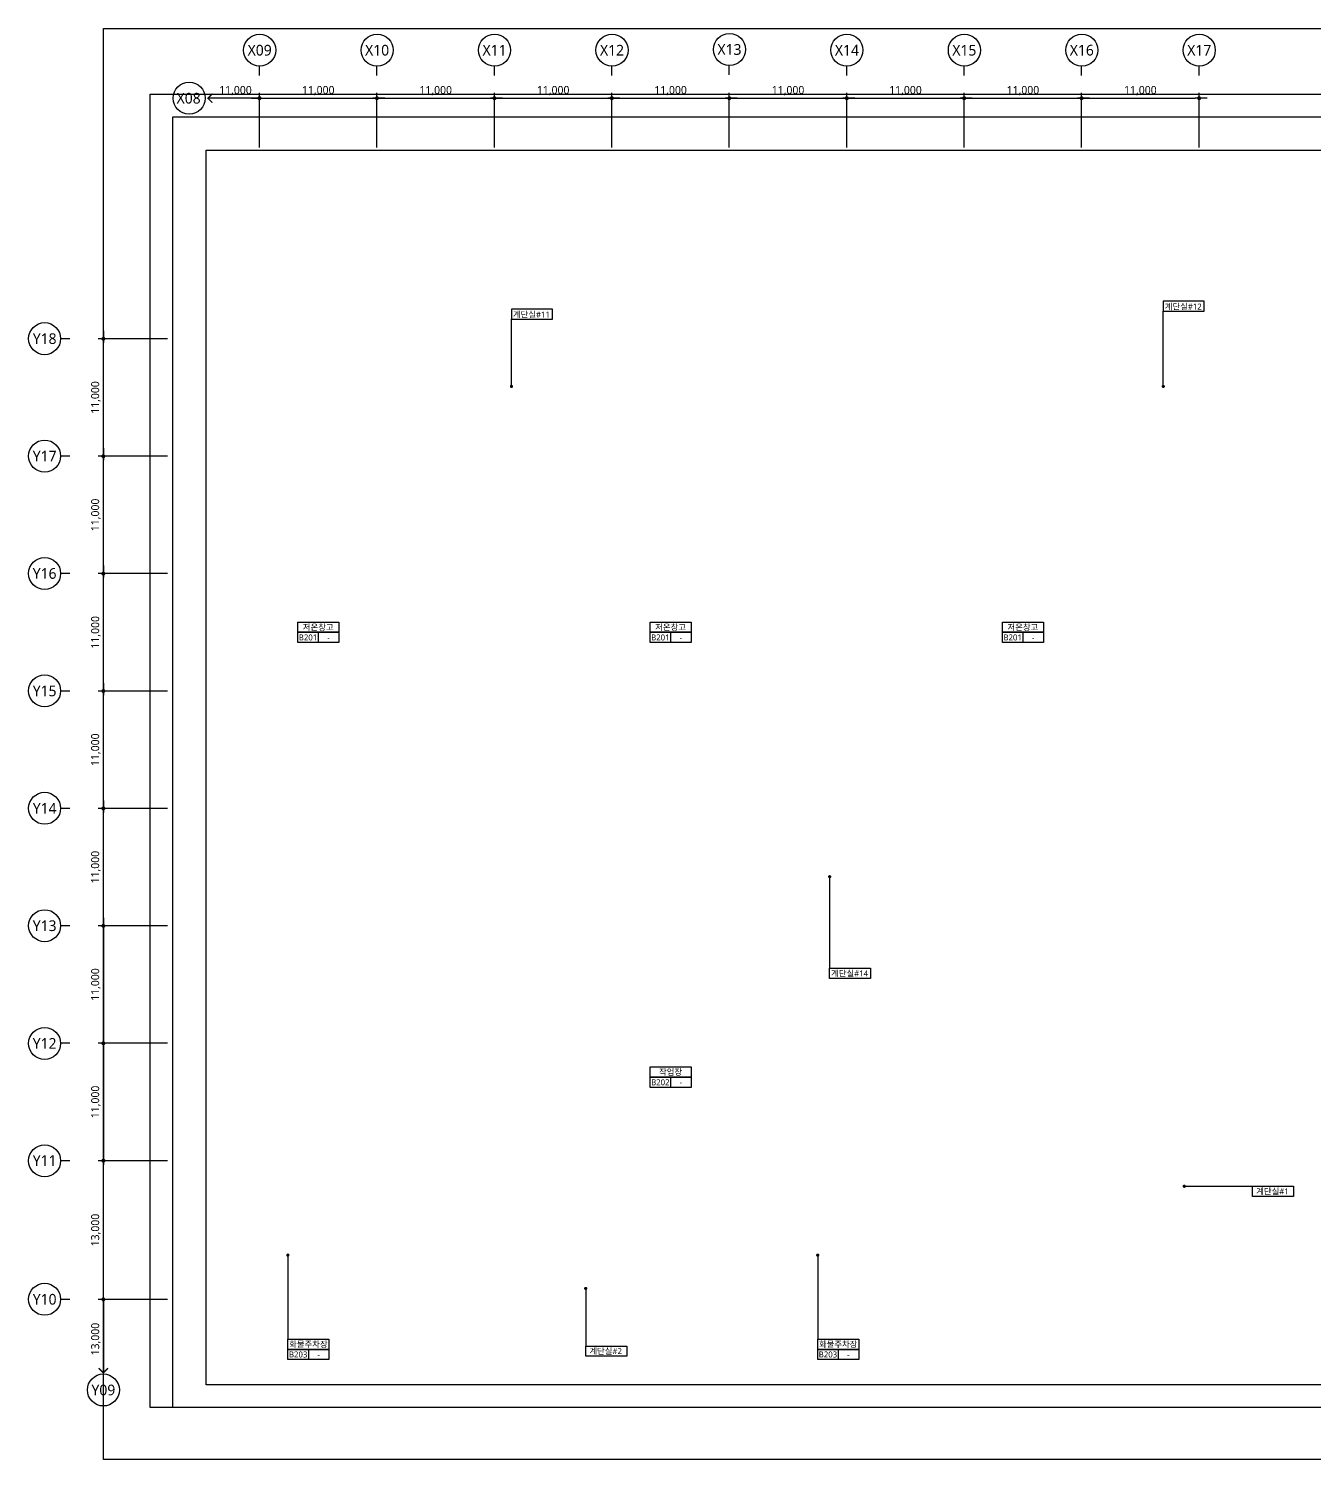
# Model space of a CAD drawing. Header units: millimetres. Extents: x 717452 to 1115512, y -611281 to 2012373.
# Drawn here: x 920452 to 1040875, y -200675 to -66627 of the extents above; entities that cross this region are included whole.
import ezdxf
from ezdxf.enums import TextEntityAlignment as Align

# ---------------------------------------------------------------- set-up
doc = ezdxf.new("R2010")
doc.units = ezdxf.units.MM
doc.header["$PDSIZE"] = -10
doc.layers.get('0').update_dxf_attribs({"linetype": 'CONTINUOUS'})
doc.layers.get('DEFPOINTS').update_dxf_attribs({"color": 146, "linetype": 'CONTINUOUS'})
for name, color, linetype, lineweight in [('A-AXIS-BUBL', 7, 'CONTINUOUS', 25), ('A-DIMS', 7, 'CONTINUOUS', 25), ('A-MKXS-LEAD', 7, 'CONTINUOUS', 25), ('A-MKXX-NAME', 3, 'CONTINUOUS', 25), ('A-MKXX-SYMB', 7, 'CONTINUOUS', 25), ('A-XXXX-SYMB', 7, 'CONTINUOUS', 25), ('A-XXXX-TXT2', 3, 'CONTINUOUS', 25)]:
    doc.layers.add(name, color=color, linetype=linetype, lineweight=lineweight)
doc.styles.add('HY울릉도L', font='H2GTRE.TTF')
doc.styles.add('맑은고딕', font='malgun.ttf')
doc.dimstyles.new('CDIM', dxfattribs={"dimtxt": 3, "dimasz": 1.5, "dimexe": 2, "dimexo": 1, "dimgap": 1, "dimtad": 1, "dimdec": 0, "dimrnd": 0.5, "dimzin": 0, "dimdsep": 32, "dimlunit": 6, "dimtxsty": 'HY울릉도L', "dimblk1": '_CIDOT', "dimblk2": '_CIDOT', "dimsah": 1, "dimcen": 5.5, "dimclrd": 2, "dimclre": 2, "dimclrt": 7, "dimadec": 0, "dimazin": 0, "dimtfac": 1, "dimtdec": 0, "dimtix": 1, "dimtmove": 2, "dimatfit": 1, "dimldrblk": '_CIDOT', "dimfxl": 1, "dimtolj": 1, "dimtzin": 0, "dimlwd": -1, "dimarcsym": 0})

# ---------------------------------------------------------------- blocks, each defined once
blk = doc.blocks.new('_CIDOT')
at = {"color": 0, "linetype": 'ByBlock'}
blk.add_line((2, 0), (-1, 0), dxfattribs=at)
at = {"color": 0, "linetype": 'ByBlock', "const_width": 0.5}
blk.add_lwpolyline([(-0.25, 0, 1), (0.25, 0, 1)], format="xyb", close=True, dxfattribs=at)
blk = doc.blocks.new('*D141')
at = {"layer": 'A-DIMS', "lineweight": -2, "transparency": 16777216}
for p, q in [((933452, -24188), (926952, -24188)), ((933452, -37188), (926952, -37188))]:
    blk.add_line(p, q, dxfattribs=at)
at = {"layer": 'A-DIMS', "transparency": 16777216}
blk.add_line((927452, -36813), (927452, -24563), dxfattribs=at)
at = {"layer": 'DEFPOINTS', "color": 0, "transparency": 16777216}
for p in [(927452, -24188), (933702, -24188), (933702, -37188)]:
    blk.add_point(p, dxfattribs=at)
at = {"layer": 'A-DIMS', "transparency": 16777216, "xscale": 375, "yscale": 375, "zscale": 375}
for p, rotation in [((927452, -24188), 90), ((927452, -37188), 270)]:
    blk.add_blockref('_CIDOT', p, dxfattribs=dict(at, rotation=rotation))
at = {"layer": 'A-DIMS', "color": 3, "transparency": 16777216, "insert": (926750, -30688), "char_height": 750, "attachment_point": 5, "rotation": 90, "style": '맑은고딕'}
blk.add_mtext('\\A1;13,000', dxfattribs=at)
blk = doc.blocks.new('*D142')
at = {"layer": 'A-DIMS', "lineweight": -2, "transparency": 16777216}
for p, q in [((933452, 30812), (926952, 30812)), ((933452, 19812), (926952, 19812))]:
    blk.add_line(p, q, dxfattribs=at)
at = {"layer": 'A-DIMS', "transparency": 16777216}
blk.add_line((927452, 20187), (927452, 30437), dxfattribs=at)
at = {"layer": 'DEFPOINTS', "color": 0, "transparency": 16777216}
for p in [(927452, 30812), (933702, 30812), (933702, 19812)]:
    blk.add_point(p, dxfattribs=at)
at = {"layer": 'A-DIMS', "transparency": 16777216, "xscale": 375, "yscale": 375, "zscale": 375}
for p, rotation in [((927452, 30812), 90), ((927452, 19812), 270)]:
    blk.add_blockref('_CIDOT', p, dxfattribs=dict(at, rotation=rotation))
at = {"layer": 'A-DIMS', "color": 3, "transparency": 16777216, "insert": (926750, 25312), "char_height": 750, "attachment_point": 5, "rotation": 90, "style": '맑은고딕'}
blk.add_mtext('\\A1;11,000', dxfattribs=at)
blk = doc.blocks.new('*D143')
at = {"layer": 'A-DIMS', "lineweight": -2, "transparency": 16777216}
for p, q in [((933452, 19812), (926952, 19812)), ((933452, 8812), (926952, 8812))]:
    blk.add_line(p, q, dxfattribs=at)
at = {"layer": 'A-DIMS', "transparency": 16777216}
blk.add_line((927452, 9187), (927452, 19437), dxfattribs=at)
at = {"layer": 'DEFPOINTS', "color": 0, "transparency": 16777216}
for p in [(927452, 19812), (933702, 19812), (933702, 8812)]:
    blk.add_point(p, dxfattribs=at)
at = {"layer": 'A-DIMS', "transparency": 16777216, "xscale": 375, "yscale": 375, "zscale": 375}
for p, rotation in [((927452, 19812), 90), ((927452, 8812), 270)]:
    blk.add_blockref('_CIDOT', p, dxfattribs=dict(at, rotation=rotation))
at = {"layer": 'A-DIMS', "color": 3, "transparency": 16777216, "insert": (926750, 14312), "char_height": 750, "attachment_point": 5, "rotation": 90, "style": '맑은고딕'}
blk.add_mtext('\\A1;11,000', dxfattribs=at)
blk = doc.blocks.new('*D144')
at = {"layer": 'A-DIMS', "lineweight": -2, "transparency": 16777216}
for p, q in [((933452, 8812), (926952, 8812)), ((933452, -2188), (926952, -2188))]:
    blk.add_line(p, q, dxfattribs=at)
at = {"layer": 'A-DIMS', "transparency": 16777216}
blk.add_line((927452, -1813), (927452, 8437), dxfattribs=at)
at = {"layer": 'DEFPOINTS', "color": 0, "transparency": 16777216}
for p in [(927452, 8812), (933702, 8812), (933702, -2188)]:
    blk.add_point(p, dxfattribs=at)
at = {"layer": 'A-DIMS', "transparency": 16777216, "xscale": 375, "yscale": 375, "zscale": 375}
for p, rotation in [((927452, 8812), 90), ((927452, -2188), 270)]:
    blk.add_blockref('_CIDOT', p, dxfattribs=dict(at, rotation=rotation))
at = {"layer": 'A-DIMS', "color": 3, "transparency": 16777216, "insert": (926750, 3312), "char_height": 750, "attachment_point": 5, "rotation": 90, "style": '맑은고딕'}
blk.add_mtext('\\A1;11,000', dxfattribs=at)
blk = doc.blocks.new('*D145')
at = {"layer": 'A-DIMS', "lineweight": -2, "transparency": 16777216}
for p, q in [((933452, -13188), (926952, -13188)), ((933452, -24188), (926952, -24188))]:
    blk.add_line(p, q, dxfattribs=at)
at = {"layer": 'A-DIMS', "transparency": 16777216}
blk.add_line((927452, -13563), (927452, -23813), dxfattribs=at)
at = {"layer": 'DEFPOINTS', "color": 0, "transparency": 16777216}
for p in [(933702, -13188), (927452, -24188), (933702, -24188)]:
    blk.add_point(p, dxfattribs=at)
at = {"layer": 'A-DIMS', "transparency": 16777216, "xscale": 375, "yscale": 375, "zscale": 375}
for p, rotation in [((927452, -13188), 90), ((927452, -24188), 270)]:
    blk.add_blockref('_CIDOT', p, dxfattribs=dict(at, rotation=rotation))
at = {"layer": 'A-DIMS', "color": 3, "transparency": 16777216, "insert": (926750, -18688), "char_height": 750, "attachment_point": 5, "rotation": 90, "style": '맑은고딕'}
blk.add_mtext('\\A1;11,000', dxfattribs=at)
blk = doc.blocks.new('*D146')
at = {"layer": 'A-DIMS', "lineweight": -2, "transparency": 16777216}
for p, q in [((933452, -2188), (926952, -2188)), ((933452, -13188), (926952, -13188))]:
    blk.add_line(p, q, dxfattribs=at)
at = {"layer": 'A-DIMS', "transparency": 16777216}
blk.add_line((927452, -2563), (927452, -12813), dxfattribs=at)
at = {"layer": 'DEFPOINTS', "color": 0, "transparency": 16777216}
for p in [(933702, -2188), (927452, -13188), (933702, -13188)]:
    blk.add_point(p, dxfattribs=at)
at = {"layer": 'A-DIMS', "transparency": 16777216, "xscale": 375, "yscale": 375, "zscale": 375}
for p, rotation in [((927452, -2188), 90), ((927452, -13188), 270)]:
    blk.add_blockref('_CIDOT', p, dxfattribs=dict(at, rotation=rotation))
at = {"layer": 'A-DIMS', "color": 3, "transparency": 16777216, "insert": (926750, -7688), "char_height": 750, "attachment_point": 5, "rotation": 90, "style": '맑은고딕'}
blk.add_mtext('\\A1;11,000', dxfattribs=at)
blk = doc.blocks.new('*D139')
at = {"layer": 'A-DIMS', "lineweight": -2, "transparency": 16777216}
for p, q in [((933452, 41812), (926952, 41812)), ((933452, 30812), (926952, 30812))]:
    blk.add_line(p, q, dxfattribs=at)
at = {"layer": 'A-DIMS', "transparency": 16777216}
blk.add_line((927452, 31187), (927452, 41437), dxfattribs=at)
at = {"layer": 'DEFPOINTS', "color": 0, "transparency": 16777216}
for p in [(927452, 41812), (933702, 41812), (933702, 30812)]:
    blk.add_point(p, dxfattribs=at)
at = {"layer": 'A-DIMS', "transparency": 16777216, "xscale": 375, "yscale": 375, "zscale": 375}
for p, rotation in [((927452, 41812), 90), ((927452, 30812), 270)]:
    blk.add_blockref('_CIDOT', p, dxfattribs=dict(at, rotation=rotation))
at = {"layer": 'A-DIMS', "color": 3, "transparency": 16777216, "insert": (926750, 36312), "char_height": 750, "attachment_point": 5, "rotation": 90, "style": '맑은고딕'}
blk.add_mtext('\\A1;11,000', dxfattribs=at)
blk = doc.blocks.new('*D140')
at = {"layer": 'A-DIMS', "lineweight": -2, "transparency": 16777216}
for p, q in [((933452, 52812), (926952, 52812)), ((933452, 41812), (926952, 41812))]:
    blk.add_line(p, q, dxfattribs=at)
at = {"layer": 'A-DIMS', "transparency": 16777216}
blk.add_line((927452, 42187), (927452, 52437), dxfattribs=at)
at = {"layer": 'DEFPOINTS', "color": 0, "transparency": 16777216}
for p in [(927452, 52812), (933702, 52812), (933702, 41812)]:
    blk.add_point(p, dxfattribs=at)
at = {"layer": 'A-DIMS', "transparency": 16777216, "xscale": 375, "yscale": 375, "zscale": 375}
for p, rotation in [((927452, 52812), 90), ((927452, 41812), 270)]:
    blk.add_blockref('_CIDOT', p, dxfattribs=dict(at, rotation=rotation))
at = {"layer": 'A-DIMS', "color": 3, "transparency": 16777216, "insert": (926750, 47312), "char_height": 750, "attachment_point": 5, "rotation": 90, "style": '맑은고딕'}
blk.add_mtext('\\A1;11,000', dxfattribs=at)
blk = doc.blocks.new('*D159')
at = {"layer": 'A-DIMS', "lineweight": -2, "transparency": 16777216}
for p, q in [((1019077, 70737), (1019077, 75853)), ((1030077, 70737), (1030077, 75853))]:
    blk.add_line(p, q, dxfattribs=at)
at = {"layer": 'A-DIMS', "transparency": 16777216}
blk.add_line((1019452, 75353), (1029702, 75353), dxfattribs=at)
at = {"layer": 'DEFPOINTS', "color": 0, "transparency": 16777216}
for p in [(1030077, 75353), (1019077, 70487), (1030077, 70487)]:
    blk.add_point(p, dxfattribs=at)
at = {"layer": 'A-DIMS', "transparency": 16777216, "xscale": 375, "yscale": 375, "zscale": 375, "rotation": 180}
blk.add_blockref('_CIDOT', (1019077, 75353), dxfattribs=at)
at = {"layer": 'A-DIMS', "transparency": 16777216, "xscale": 375, "yscale": 375, "zscale": 375}
blk.add_blockref('_CIDOT', (1030077, 75353), dxfattribs=at)
at = {"layer": 'A-DIMS', "color": 3, "transparency": 16777216, "insert": (1024577, 76055), "char_height": 750, "attachment_point": 5, "style": '맑은고딕'}
blk.add_mtext('\\A1;11,000', dxfattribs=at)
blk = doc.blocks.new('*D160')
at = {"layer": 'A-DIMS', "lineweight": -2, "transparency": 16777216}
for p, q in [((1008077, 70737), (1008077, 75853)), ((1019077, 70737), (1019077, 75853))]:
    blk.add_line(p, q, dxfattribs=at)
at = {"layer": 'A-DIMS', "transparency": 16777216}
blk.add_line((1008452, 75353), (1018702, 75353), dxfattribs=at)
at = {"layer": 'DEFPOINTS', "color": 0, "transparency": 16777216}
for p in [(1019077, 75353), (1008077, 70487), (1019077, 70487)]:
    blk.add_point(p, dxfattribs=at)
at = {"layer": 'A-DIMS', "transparency": 16777216, "xscale": 375, "yscale": 375, "zscale": 375, "rotation": 180}
blk.add_blockref('_CIDOT', (1008077, 75353), dxfattribs=at)
at = {"layer": 'A-DIMS', "transparency": 16777216, "xscale": 375, "yscale": 375, "zscale": 375}
blk.add_blockref('_CIDOT', (1019077, 75353), dxfattribs=at)
at = {"layer": 'A-DIMS', "color": 3, "transparency": 16777216, "insert": (1013577, 76055), "char_height": 750, "attachment_point": 5, "style": '맑은고딕'}
blk.add_mtext('\\A1;11,000', dxfattribs=at)
blk = doc.blocks.new('*D161')
at = {"layer": 'A-DIMS', "lineweight": -2, "transparency": 16777216}
for p, q in [((997077, 70737), (997077, 75853)), ((1008077, 70737), (1008077, 75853))]:
    blk.add_line(p, q, dxfattribs=at)
at = {"layer": 'A-DIMS', "transparency": 16777216}
blk.add_line((997452, 75353), (1007702, 75353), dxfattribs=at)
at = {"layer": 'DEFPOINTS', "color": 0, "transparency": 16777216}
for p in [(1008077, 75353), (997077, 70487), (1008077, 70487)]:
    blk.add_point(p, dxfattribs=at)
at = {"layer": 'A-DIMS', "transparency": 16777216, "xscale": 375, "yscale": 375, "zscale": 375, "rotation": 180}
blk.add_blockref('_CIDOT', (997077, 75353), dxfattribs=at)
at = {"layer": 'A-DIMS', "transparency": 16777216, "xscale": 375, "yscale": 375, "zscale": 375}
blk.add_blockref('_CIDOT', (1008077, 75353), dxfattribs=at)
at = {"layer": 'A-DIMS', "color": 3, "transparency": 16777216, "insert": (1002577, 76055), "char_height": 750, "attachment_point": 5, "style": '맑은고딕'}
blk.add_mtext('\\A1;11,000', dxfattribs=at)
blk = doc.blocks.new('*D162')
at = {"layer": 'A-DIMS', "lineweight": -2, "transparency": 16777216}
for p, q in [((986077, 70737), (986077, 75853)), ((997077, 70737), (997077, 75853))]:
    blk.add_line(p, q, dxfattribs=at)
at = {"layer": 'A-DIMS', "transparency": 16777216}
blk.add_line((986452, 75353), (996702, 75353), dxfattribs=at)
at = {"layer": 'DEFPOINTS', "color": 0, "transparency": 16777216}
for p in [(997077, 75353), (986077, 70487), (997077, 70487)]:
    blk.add_point(p, dxfattribs=at)
at = {"layer": 'A-DIMS', "transparency": 16777216, "xscale": 375, "yscale": 375, "zscale": 375, "rotation": 180}
blk.add_blockref('_CIDOT', (986077, 75353), dxfattribs=at)
at = {"layer": 'A-DIMS', "transparency": 16777216, "xscale": 375, "yscale": 375, "zscale": 375}
blk.add_blockref('_CIDOT', (997077, 75353), dxfattribs=at)
at = {"layer": 'A-DIMS', "color": 3, "transparency": 16777216, "insert": (991577, 76055), "char_height": 750, "attachment_point": 5, "style": '맑은고딕'}
blk.add_mtext('\\A1;11,000', dxfattribs=at)
blk = doc.blocks.new('*D155')
at = {"layer": 'A-DIMS', "lineweight": -2, "transparency": 16777216}
for p, q in [((975077, 70737), (975077, 75853)), ((986077, 70737), (986077, 75853))]:
    blk.add_line(p, q, dxfattribs=at)
at = {"layer": 'A-DIMS', "transparency": 16777216}
blk.add_line((975452, 75353), (985702, 75353), dxfattribs=at)
at = {"layer": 'DEFPOINTS', "color": 0, "transparency": 16777216}
for p in [(986077, 75353), (975077, 70487), (986077, 70487)]:
    blk.add_point(p, dxfattribs=at)
at = {"layer": 'A-DIMS', "transparency": 16777216, "xscale": 375, "yscale": 375, "zscale": 375, "rotation": 180}
blk.add_blockref('_CIDOT', (975077, 75353), dxfattribs=at)
at = {"layer": 'A-DIMS', "transparency": 16777216, "xscale": 375, "yscale": 375, "zscale": 375}
blk.add_blockref('_CIDOT', (986077, 75353), dxfattribs=at)
at = {"layer": 'A-DIMS', "color": 3, "transparency": 16777216, "insert": (980577, 76055), "char_height": 750, "attachment_point": 5, "style": '맑은고딕'}
blk.add_mtext('\\A1;11,000', dxfattribs=at)
blk = doc.blocks.new('*D156')
at = {"layer": 'A-DIMS', "lineweight": -2, "transparency": 16777216}
for p, q in [((964077, 70737), (964077, 75853)), ((975077, 70737), (975077, 75853))]:
    blk.add_line(p, q, dxfattribs=at)
at = {"layer": 'A-DIMS', "transparency": 16777216}
blk.add_line((964452, 75353), (974702, 75353), dxfattribs=at)
at = {"layer": 'DEFPOINTS', "color": 0, "transparency": 16777216}
for p in [(975077, 75353), (964077, 70487), (975077, 70487)]:
    blk.add_point(p, dxfattribs=at)
at = {"layer": 'A-DIMS', "transparency": 16777216, "xscale": 375, "yscale": 375, "zscale": 375, "rotation": 180}
blk.add_blockref('_CIDOT', (964077, 75353), dxfattribs=at)
at = {"layer": 'A-DIMS', "transparency": 16777216, "xscale": 375, "yscale": 375, "zscale": 375}
blk.add_blockref('_CIDOT', (975077, 75353), dxfattribs=at)
at = {"layer": 'A-DIMS', "color": 3, "transparency": 16777216, "insert": (969577, 76055), "char_height": 750, "attachment_point": 5, "style": '맑은고딕'}
blk.add_mtext('\\A1;11,000', dxfattribs=at)
blk = doc.blocks.new('*D157')
at = {"layer": 'A-DIMS', "lineweight": -2, "transparency": 16777216}
for p, q in [((953077, 70737), (953077, 75853)), ((964077, 70737), (964077, 75853))]:
    blk.add_line(p, q, dxfattribs=at)
at = {"layer": 'A-DIMS', "transparency": 16777216}
blk.add_line((953452, 75353), (963702, 75353), dxfattribs=at)
at = {"layer": 'DEFPOINTS', "color": 0, "transparency": 16777216}
for p in [(964077, 75353), (953077, 70487), (964077, 70487)]:
    blk.add_point(p, dxfattribs=at)
at = {"layer": 'A-DIMS', "transparency": 16777216, "xscale": 375, "yscale": 375, "zscale": 375, "rotation": 180}
blk.add_blockref('_CIDOT', (953077, 75353), dxfattribs=at)
at = {"layer": 'A-DIMS', "transparency": 16777216, "xscale": 375, "yscale": 375, "zscale": 375}
blk.add_blockref('_CIDOT', (964077, 75353), dxfattribs=at)
at = {"layer": 'A-DIMS', "color": 3, "transparency": 16777216, "insert": (958577, 76055), "char_height": 750, "attachment_point": 5, "style": '맑은고딕'}
blk.add_mtext('\\A1;11,000', dxfattribs=at)
blk = doc.blocks.new('*D158')
at = {"layer": 'A-DIMS', "lineweight": -2, "transparency": 16777216}
for p, q in [((942077, 70737), (942077, 75853)), ((953077, 70737), (953077, 75853))]:
    blk.add_line(p, q, dxfattribs=at)
at = {"layer": 'A-DIMS', "transparency": 16777216}
blk.add_line((942452, 75353), (952702, 75353), dxfattribs=at)
at = {"layer": 'DEFPOINTS', "color": 0, "transparency": 16777216}
for p in [(953077, 75353), (942077, 70487), (953077, 70487)]:
    blk.add_point(p, dxfattribs=at)
at = {"layer": 'A-DIMS', "transparency": 16777216, "xscale": 375, "yscale": 375, "zscale": 375, "rotation": 180}
blk.add_blockref('_CIDOT', (942077, 75353), dxfattribs=at)
at = {"layer": 'A-DIMS', "transparency": 16777216, "xscale": 375, "yscale": 375, "zscale": 375}
blk.add_blockref('_CIDOT', (953077, 75353), dxfattribs=at)
at = {"layer": 'A-DIMS', "color": 3, "transparency": 16777216, "insert": (947577, 76055), "char_height": 750, "attachment_point": 5, "style": '맑은고딕'}
blk.add_mtext('\\A1;11,000', dxfattribs=at)
blk = doc.blocks.new('Dim250-4')
at = {"const_width": 125}
for points in [[(27518, 135181.2), (27091.1, 134754.3), (27518, 134327.4)], [(16859.5, 15779.3), (17301.4, 15337.4), (17743.4, 15779.3)]]:
    blk.add_lwpolyline(points, dxfattribs=at)
at = {"layer": 'A-AXIS-BUBL', "ltscale": 0.2}
for p, q in [((31926.4, 136879.3), (31926.4, 137754.4)), ((42926.4, 136879.3), (42926.4, 137754.4)), ((42926.4, 136879.3), (42926.4, 137754.4)), ((53926.4, 136879.3), (53926.4, 137754.4)), ((64926.4, 136879.3), (64926.4, 137754.4)), ((75926.4, 136945.4), (75926.4, 137820.5)), ((86925.6, 136879.3), (86925.6, 137754.4)), ((97926.4, 136879.3), (97926.4, 137754.4)), ((108926.4, 136879.3), (108926.4, 137754.4)), ((119926.4, 136879.3), (119926.4, 137754.4)), ((14176.4, 112213.1), (13301.3, 112213.1)), ((14176.4, 101213.1), (13301.3, 101213.1)), ((14176.4, 90213.1), (13301.3, 90213.1)), ((14176.4, 79213.1), (13301.3, 79213.1)), ((14176.4, 68213.1), (13301.3, 68213.1)), ((14176.4, 57213.1), (13301.3, 57213.1)), ((14176.4, 46213.1), (13301.3, 46213.1)), ((14176.4, 35213.1), (13301.3, 35213.1)), ((14176.4, 22213.1), (13301.3, 22213.1))]:
    blk.add_line(p, q, dxfattribs=at)
for centre in [(31941.1, 139254.3), (42941.1, 139254.3), (42941.1, 139254.3), (53941.1, 139254.3), (64941.1, 139254.3), (75941.1, 139320.4), (86940.3, 139254.3), (97941.1, 139254.3), (108941.1, 139254.3), (119941.1, 139254.3), (11801.4, 112227.8), (11801.4, 101227.8), (11801.4, 90227.8), (11801.4, 79227.8), (11801.4, 68227.8), (11801.4, 57227.8), (11801.4, 46198.4), (11801.4, 35198.4), (11801.4, 22227.8), (17301.4, 13729.1)]:
    blk.add_circle(centre, 1500, dxfattribs=at)
at = {"layer": 'A-DIMS'}
for p, q in [((31926.4, 134754.3), (27091.1, 134754.3)), ((17301.4, 22213.1), (17301.4, 15337.4))]:
    blk.add_line(p, q, dxfattribs=at)
at = {"layer": 'A-XXXX-SYMB'}
blk.add_circle((25336.9, 134754.3), 1500, dxfattribs=at)
at = {"layer": 'A-DIMS', "color": 3, "insert": (29672.4, 135456.7), "char_height": 750, "attachment_point": 5, "style": '맑은고딕'}
blk.add_mtext('\\A1;11,000', dxfattribs=at)
at = {"layer": 'A-DIMS', "color": 3, "insert": (16601, 18496.9), "char_height": 750, "attachment_point": 5, "rotation": 90, "style": '맑은고딕'}
blk.add_mtext('\\A1;13,000', dxfattribs=at)
at = {"layer": 'A-XXXX-TXT2', "ltscale": 0.2, "style": '맑은고딕'}
for s, p in [('X09', (31941.1, 139254.3)), ('X10', (42941.1, 139254.3)), ('X11', (53941.1, 139254.3)), ('X12', (64941.1, 139254.3)), ('X13', (75941.1, 139320.4)), ('X14', (86940.3, 139254.3)), ('X15', (97941.1, 139254.3)), ('X16', (108941.1, 139254.3)), ('X17', (119941.1, 139254.3)), ('X08', (25288.7, 134754.3)), ('Y18', (11801.4, 112227.8)), ('Y17', (11801.4, 101227.8)), ('Y16', (11801.4, 90227.8)), ('Y15', (11801.4, 79227.8)), ('Y14', (11801.4, 68227.8)), ('Y13', (11801.4, 57227.8)), ('Y12', (11801.4, 46199.1)), ('Y11', (11801.4, 35227.8)), ('Y10', (11801.4, 22227.8)), ('Y09', (17301.4, 13729.7))]:
    blk.add_text(s, height=1000, dxfattribs=at).set_placement(p, align=Align.MIDDLE_CENTER)
at = {"layer": 'A-DIMS'}
for p1, p2, distance, picture, middle in [((31926.4, 129888.1), (42926.4, 129888.1), 4866.2, '*D158', (37426.4, 135456.7)), ((42926.4, 129888.1), (53926.4, 129888.1), 4866.2, '*D157', (48426.4, 135456.7)), ((53926.4, 129888.1), (64926.4, 129888.1), 4866.2, '*D156', (59426.4, 135456.7)), ((64926.4, 129888.1), (75926.4, 129888.1), 4866.2, '*D155', (70426.4, 135456.7)), ((75926.4, 129888.1), (86926.4, 129888.1), 4866.2, '*D162', (81426.4, 135456.7)), ((86926.4, 129888.1), (97926.4, 129888.1), 4866.2, '*D161', (92426.4, 135456.7)), ((97926.4, 129888.1), (108926.4, 129888.1), 4866.2, '*D160', (103426.4, 135456.7)), ((108926.4, 129888.1), (119926.4, 129888.1), 4866.2, '*D159', (114426.4, 135456.7)), ((23551.4, 101213.1), (23551.4, 112213.1), 6250, '*D140', (16599, 106713.1)), ((23551.4, 90213.1), (23551.4, 101213.1), 6250, '*D139', (16599, 95713.1)), ((23551.4, 79213.1), (23551.4, 90213.1), 6250, '*D142', (16599, 84713.1)), ((23551.4, 68213.1), (23551.4, 79213.1), 6250, '*D143', (16599, 73713.1)), ((23551.4, 57213.1), (23551.4, 68213.1), 6250, '*D144', (16599, 62713.1)), ((23551.4, 57213.1), (23551.4, 46213.1), -6250, '*D146', (16599, 51713.1)), ((23551.4, 46213.1), (23551.4, 35213.1), -6250, '*D145', (16599, 40713.1)), ((23551.4, 22213.1), (23551.4, 35213.1), 6250, '*D141', (16599, 28713.1))]:
    dim = blk.add_aligned_dim(p1=p1, p2=p2, distance=distance, dimstyle='CDIM', override={"dimscale": 250, "dimtxsty": '맑은고딕', "dimclrd": 256, "dimclre": 256, "dimclrt": 3}, dxfattribs=at)
    dim.commit()
    dim.dimension.update_dxf_attribs({"geometry": picture, "text_midpoint": middle, "insert": (-910150.9, 59401.6)})

msp = doc.modelspace()

# ---------------------------------------------------------------- linework, layer by layer
at = {"layer": 'A-MKXS-LEAD'}
for p, q in [((1026727, -100147), (1026727, -93113)), ((965677, -100147), (965677, -93856)), ((995477, -146083), (995477, -154667)), ((1028685, -175088), (1035084, -175088)), ((944736, -181535), (944736, -189406)), ((994355, -181535), (994355, -189406)), ((972627, -184659), (972627, -190055))]:
    msp.add_line(p, q, dxfattribs=at)
at = {"layer": 'A-MKXS-LEAD', "const_width": 150}
for points in [[(965752, -100147, -1), (965602, -100147, -1)], [(1026802, -100147, -1), (1026652, -100147, -1)], [(995552, -146083, 1), (995402, -146083, 1)], [(1028685, -175013, 1), (1028685, -175163, 1)], [(944736, -181460, 1), (944736, -181610, 1)], [(994355, -181460, 1), (994355, -181610, 1)], [(972702, -184659, 1), (972552, -184659, 1)]]:
    msp.add_lwpolyline(points, format="xyb", close=True, dxfattribs=at)
at = {"layer": 'A-MKXX-SYMB'}
for p, q in [((947577, -123188), (947577, -124148)), ((980577, -123188), (980577, -124148)), ((1013577, -123188), (1013577, -124148)), ((980577, -164864), (980577, -165824)), ((946656, -190366), (946656, -191326)), ((996275, -190366), (996275, -191326))]:
    msp.add_line(p, q, dxfattribs=at)
for points in [[(1030567, -92153), (1026727, -92153), (1026727, -93113), (1030567, -93113)], [(969517, -92896), (965677, -92896), (965677, -93856), (969517, -93856)], [(949497, -123188), (945657, -123188), (945657, -122228), (949497, -122228)], [(949497, -124148), (945657, -124148), (945657, -123188), (949497, -123188)], [(982497, -123188), (978657, -123188), (978657, -122228), (982497, -122228)], [(982497, -124148), (978657, -124148), (978657, -123188), (982497, -123188)], [(1015497, -123188), (1011657, -123188), (1011657, -122228), (1015497, -122228)], [(1015497, -124148), (1011657, -124148), (1011657, -123188), (1015497, -123188)], [(999317, -155627), (995477, -155627), (995477, -154667), (999317, -154667)], [(982497, -164864), (978657, -164864), (978657, -163904), (982497, -163904)], [(982497, -165824), (978657, -165824), (978657, -164864), (982497, -164864)], [(1038924, -176048), (1035084, -176048), (1035084, -175088), (1038924, -175088)], [(948576, -190366), (944736, -190366), (944736, -189406), (948576, -189406)], [(976467, -191015), (972627, -191015), (972627, -190055), (976467, -190055)], [(998195, -190366), (994355, -190366), (994355, -189406), (998195, -189406)], [(948576, -191326), (944736, -191326), (944736, -190366), (948576, -190366)], [(998195, -191326), (994355, -191326), (994355, -190366), (998195, -190366)]]:
    msp.add_lwpolyline(points, close=True, dxfattribs=at)
at = {"layer": 'DEFPOINTS'}
for points in [[(927452, -66627), (1090690, -66627), (1090690, -200675), (927452, -200675)], [(931827, -72763), (1090690, -72763), (1090690, -195813), (931827, -195813)], [(933952, -74888), (1090690, -74888), (1090690, -195813), (933952, -195813)], [(937077, -78013), (1090690, -78013), (1090690, -193688), (937077, -193688)]]:
    msp.add_lwpolyline(points, close=True, dxfattribs=at)

# ---------------------------------------------------------------- block references
at = {"layer": 'A-DIMS'}
msp.add_blockref('Dim250-4', (910151, -207902), dxfattribs=at)

# ---------------------------------------------------------------- texts
at = {"layer": 'A-MKXX-NAME', "style": '맑은고딕'}
for s, p in [('계단실#12', (1028594, -92670)), ('계단실#11', (967544, -93413)), ('저온창고', (947577, -122708)), ('저온창고', (980577, -122708)), ('저온창고', (1013577, -122708)), ('B201', (946617, -123668)), ('-', (948537, -123668)), ('B201', (979617, -123668)), ('-', (981537, -123668)), ('B201', (1012617, -123668)), ('-', (1014537, -123668)), ('계단실#14', (997344, -155147)), ('작업장', (980577, -164384)), ('B202', (979617, -165344)), ('-', (981537, -165344)), ('계단실#1', (1036951, -175568)), ('화물주차장', (946656, -189886)), ('계단실#2', (974494, -190535)), ('화물주차장', (996275, -189886)), ('B203', (945696, -190846)), ('-', (947616, -190846)), ('B203', (995315, -190846)), ('-', (997235, -190846))]:
    msp.add_text(s, height=560, dxfattribs=at).set_placement(p, align=Align.MIDDLE_CENTER)

doc.saveas('drawing.dxf')
